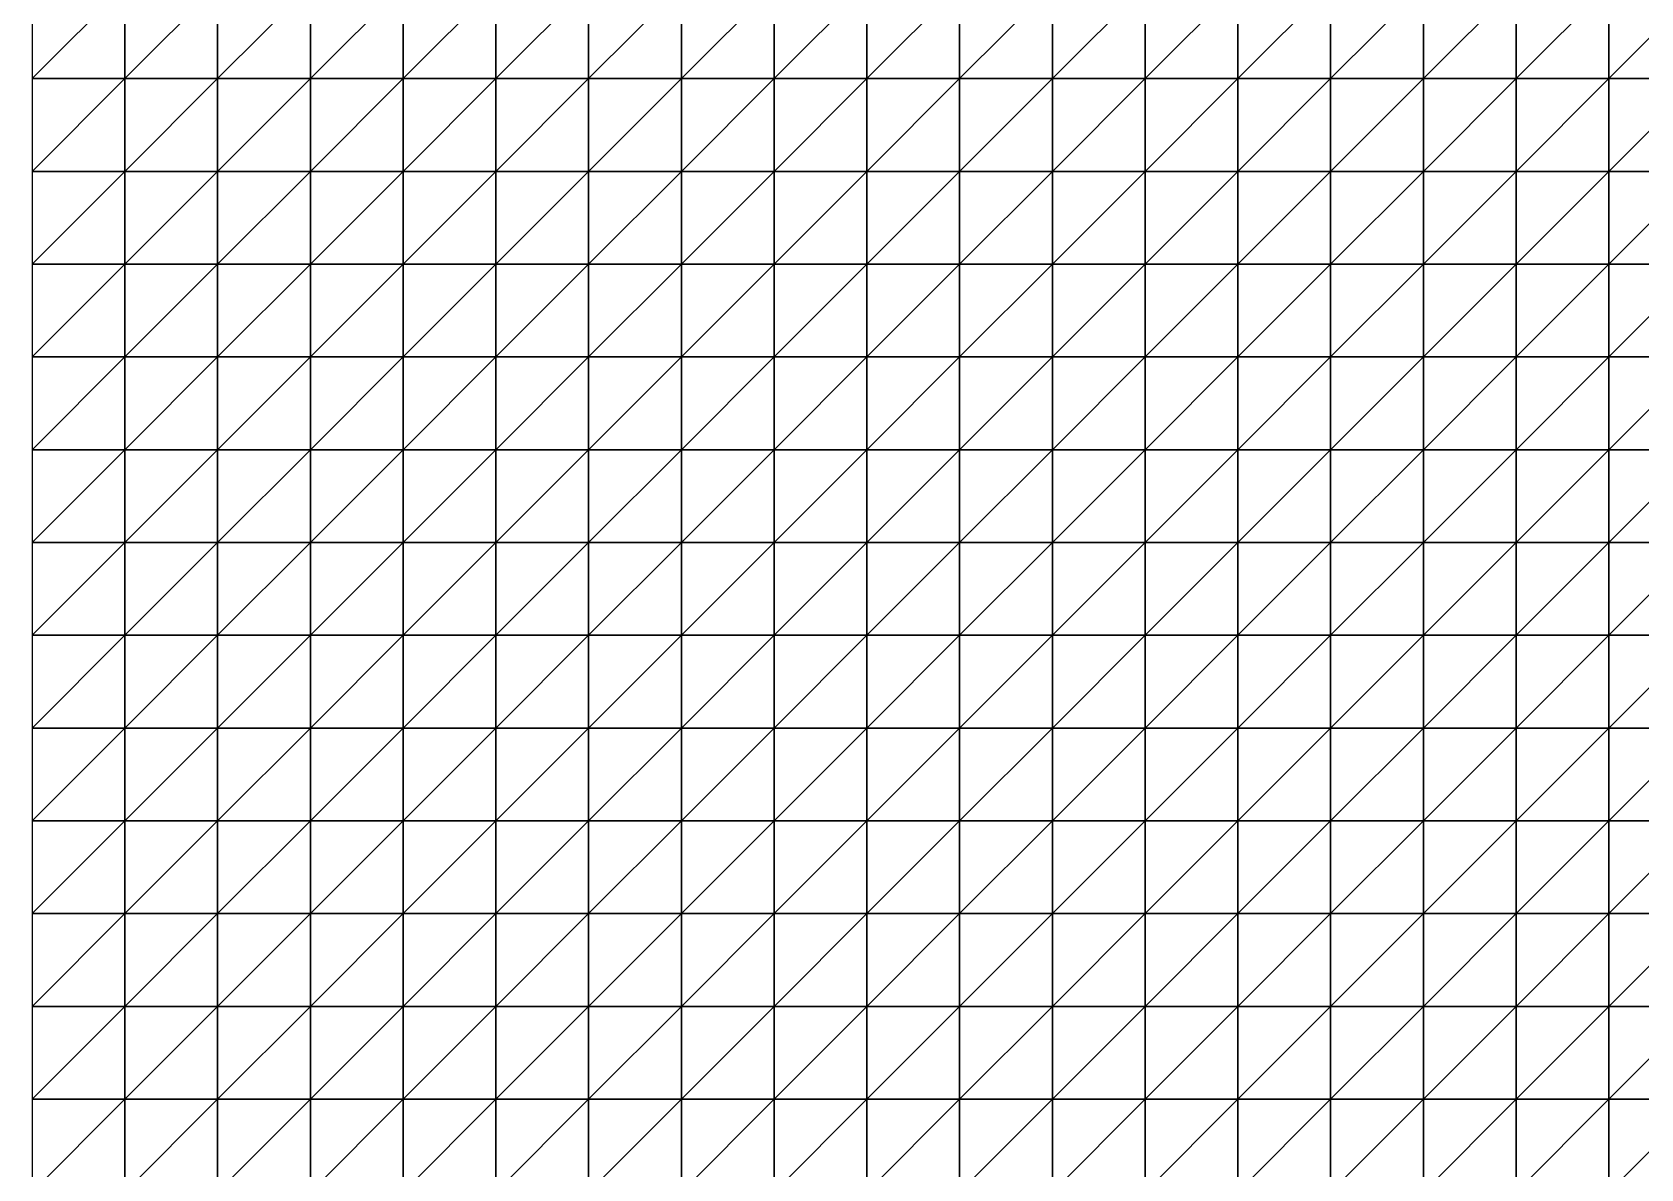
# Model space of a CAD drawing. Extents: x 504700 to 505400, y 9011750 to 9012250.
# Drawn here: x 504700 to 504873.5, y 9011872.5 to 9011995 of the extents above; entities that cross this region are included whole.
import ezdxf

# ---------------------------------------------------------------- set-up
doc = ezdxf.new("R2010")
doc.units = 0

msp = doc.modelspace()

# ---------------------------------------------------------------- linework, layer by layer
at = {"layer": 'PIT_FASE2'}
for points in [[(504700, 9011990, 313.93), (504710, 9011990, 314.38), (504710, 9012000, 314.2)], [(504700, 9011990, 313.93), (504710, 9012000, 314.2), (504700, 9012000, 313.74)], [(504710, 9011990, 314.38), (504720, 9011990, 314.96), (504720, 9012000, 314.77)], [(504710, 9011990, 314.38), (504720, 9012000, 314.77), (504710, 9012000, 314.2)], [(504720, 9011990, 314.96), (504730, 9011990, 315.59), (504730, 9012000, 315.41)], [(504720, 9011990, 314.96), (504730, 9012000, 315.41), (504720, 9012000, 314.77)], [(504730, 9011990, 315.59), (504740, 9011990, 316.29), (504740, 9012000, 316.11)], [(504730, 9011990, 315.59), (504740, 9012000, 316.11), (504730, 9012000, 315.41)], [(504740, 9011990, 316.29), (504750, 9011990, 317.02), (504750, 9012000, 316.83)], [(504740, 9011990, 316.29), (504750, 9012000, 316.83), (504740, 9012000, 316.11)], [(504750, 9011990, 317.02), (504760, 9011990, 317.75), (504760, 9012000, 317.56)], [(504750, 9011990, 317.02), (504760, 9012000, 317.56), (504750, 9012000, 316.83)], [(504760, 9011990, 317.75), (504770, 9011990, 318.46), (504770, 9012000, 318.28)], [(504760, 9011990, 317.75), (504770, 9012000, 318.28), (504760, 9012000, 317.56)], [(504770, 9011990, 318.46), (504780, 9011990, 319.12), (504780, 9012000, 318.94)], [(504770, 9011990, 318.46), (504780, 9012000, 318.94), (504770, 9012000, 318.28)], [(504780, 9011990, 319.12), (504790, 9011990, 319.74), (504790, 9012000, 319.55)], [(504780, 9011990, 319.12), (504790, 9012000, 319.55), (504780, 9012000, 318.94)], [(504790, 9011990, 319.74), (504800, 9011990, 320.26), (504800, 9012000, 320.08)], [(504790, 9011990, 319.74), (504800, 9012000, 320.08), (504790, 9012000, 319.55)], [(504800, 9011990, 320.26), (504810, 9011990, 320.72), (504810, 9012000, 320.53)], [(504800, 9011990, 320.26), (504810, 9012000, 320.53), (504800, 9012000, 320.08)], [(504810, 9011990, 320.72), (504820, 9011990, 320.22), (504820, 9012000, 320)], [(504810, 9011990, 320.72), (504820, 9012000, 320), (504810, 9012000, 320.53)], [(504820, 9011990, 320.22), (504830, 9011990, 310.23), (504830, 9012000, 310)], [(504820, 9011990, 320.22), (504830, 9012000, 310), (504820, 9012000, 320)], [(504830, 9011990, 310.23), (504840, 9011990, 300.24), (504840, 9012000, 300)], [(504830, 9011990, 310.23), (504840, 9012000, 300), (504830, 9012000, 310)], [(504840, 9011990, 300.24), (504850, 9011990, 290.25), (504850, 9012000, 290)], [(504840, 9011990, 300.24), (504850, 9012000, 290), (504840, 9012000, 300)], [(504850, 9011990, 290.25), (504860, 9011990, 280.26), (504860, 9012000, 280)], [(504850, 9011990, 290.25), (504860, 9012000, 280), (504850, 9012000, 290)], [(504860, 9011990, 280.26), (504870, 9011990, 270.28), (504870, 9012000, 270)], [(504860, 9011990, 280.26), (504870, 9012000, 270), (504860, 9012000, 280)], [(504870, 9011990, 270.28), (504880, 9011990, 260.29), (504880, 9012000, 260)], [(504870, 9011990, 270.28), (504880, 9012000, 260), (504870, 9012000, 270)], [(504700, 9011980, 314.13), (504710, 9011980, 314.59), (504710, 9011990, 314.38)], [(504700, 9011980, 314.13), (504710, 9011990, 314.38), (504700, 9011990, 313.93)], [(504710, 9011980, 314.59), (504720, 9011980, 315.16), (504720, 9011990, 314.96)], [(504710, 9011980, 314.59), (504720, 9011990, 314.96), (504710, 9011990, 314.38)], [(504720, 9011980, 315.16), (504730, 9011980, 315.8), (504730, 9011990, 315.59)], [(504720, 9011980, 315.16), (504730, 9011990, 315.59), (504720, 9011990, 314.96)], [(504730, 9011980, 315.8), (504740, 9011980, 316.5), (504740, 9011990, 316.29)], [(504730, 9011980, 315.8), (504740, 9011990, 316.29), (504730, 9011990, 315.59)], [(504740, 9011980, 316.5), (504750, 9011980, 317.23), (504750, 9011990, 317.02)], [(504740, 9011980, 316.5), (504750, 9011990, 317.02), (504740, 9011990, 316.29)], [(504750, 9011980, 317.23), (504760, 9011980, 317.96), (504760, 9011990, 317.75)], [(504750, 9011980, 317.23), (504760, 9011990, 317.75), (504750, 9011990, 317.02)], [(504760, 9011980, 317.96), (504770, 9011980, 318.67), (504770, 9011990, 318.46)], [(504760, 9011980, 317.96), (504770, 9011990, 318.46), (504760, 9011990, 317.75)], [(504770, 9011980, 318.67), (504780, 9011980, 319.33), (504780, 9011990, 319.12)], [(504770, 9011980, 318.67), (504780, 9011990, 319.12), (504770, 9011990, 318.46)], [(504780, 9011980, 319.33), (504790, 9011980, 319.94), (504790, 9011990, 319.74)], [(504780, 9011980, 319.33), (504790, 9011990, 319.74), (504780, 9011990, 319.12)], [(504790, 9011980, 319.94), (504800, 9011980, 320.47), (504800, 9011990, 320.26)], [(504790, 9011980, 319.94), (504800, 9011990, 320.26), (504790, 9011990, 319.74)], [(504800, 9011980, 320.47), (504810, 9011980, 320.92), (504810, 9011990, 320.72)], [(504800, 9011980, 320.47), (504810, 9011990, 320.72), (504800, 9011990, 320.26)], [(504810, 9011980, 320.92), (504820, 9011980, 320.87), (504820, 9011990, 320.22)], [(504810, 9011980, 320.92), (504820, 9011990, 320.22), (504810, 9011990, 320.72)], [(504820, 9011980, 320.87), (504830, 9011980, 310.91), (504830, 9011990, 310.23)], [(504820, 9011980, 320.87), (504830, 9011990, 310.23), (504820, 9011990, 320.22)], [(504830, 9011980, 310.91), (504840, 9011980, 300.95), (504840, 9011990, 300.24)], [(504830, 9011980, 310.91), (504840, 9011990, 300.24), (504830, 9011990, 310.23)], [(504840, 9011980, 300.95), (504850, 9011980, 291), (504850, 9011990, 290.25)], [(504840, 9011980, 300.95), (504850, 9011990, 290.25), (504840, 9011990, 300.24)], [(504850, 9011980, 291), (504860, 9011980, 281.05), (504860, 9011990, 280.26)], [(504850, 9011980, 291), (504860, 9011990, 280.26), (504850, 9011990, 290.25)], [(504860, 9011980, 281.05), (504870, 9011980, 271.11), (504870, 9011990, 270.28)], [(504860, 9011980, 281.05), (504870, 9011990, 270.28), (504860, 9011990, 280.26)], [(504870, 9011980, 271.11), (504880, 9011980, 261.17), (504880, 9011990, 260.29)], [(504870, 9011980, 271.11), (504880, 9011990, 260.29), (504870, 9011990, 270.28)], [(504700, 9011970, 314.35), (504710, 9011970, 314.81), (504710, 9011980, 314.59)], [(504700, 9011970, 314.35), (504710, 9011980, 314.59), (504700, 9011980, 314.13)], [(504710, 9011970, 314.81), (504720, 9011970, 315.38), (504720, 9011980, 315.16)], [(504710, 9011970, 314.81), (504720, 9011980, 315.16), (504710, 9011980, 314.59)], [(504720, 9011970, 315.38), (504730, 9011970, 316.02), (504730, 9011980, 315.8)], [(504720, 9011970, 315.38), (504730, 9011980, 315.8), (504720, 9011980, 315.16)], [(504730, 9011970, 316.02), (504740, 9011970, 316.72), (504740, 9011980, 316.5)], [(504730, 9011970, 316.02), (504740, 9011980, 316.5), (504730, 9011980, 315.8)], [(504740, 9011970, 316.72), (504750, 9011970, 317.45), (504750, 9011980, 317.23)], [(504740, 9011970, 316.72), (504750, 9011980, 317.23), (504740, 9011980, 316.5)], [(504750, 9011970, 317.45), (504760, 9011970, 318.18), (504760, 9011980, 317.96)], [(504750, 9011970, 317.45), (504760, 9011980, 317.96), (504750, 9011980, 317.23)], [(504760, 9011970, 318.18), (504770, 9011970, 318.89), (504770, 9011980, 318.67)], [(504760, 9011970, 318.18), (504770, 9011980, 318.67), (504760, 9011980, 317.96)], [(504770, 9011970, 318.89), (504780, 9011970, 319.55), (504780, 9011980, 319.33)], [(504770, 9011970, 318.89), (504780, 9011980, 319.33), (504770, 9011980, 318.67)], [(504780, 9011970, 319.55), (504790, 9011970, 320.16), (504790, 9011980, 319.94)], [(504780, 9011970, 319.55), (504790, 9011980, 319.94), (504780, 9011980, 319.33)], [(504790, 9011970, 320.16), (504800, 9011970, 320.69), (504800, 9011980, 320.47)], [(504790, 9011970, 320.16), (504800, 9011980, 320.47), (504790, 9011980, 319.94)], [(504800, 9011970, 320.69), (504810, 9011970, 321.14), (504810, 9011980, 320.92)], [(504800, 9011970, 320.69), (504810, 9011980, 320.92), (504800, 9011980, 320.47)], [(504810, 9011970, 321.14), (504820, 9011970, 321.49), (504820, 9011980, 320.87)], [(504810, 9011970, 321.14), (504820, 9011980, 320.87), (504810, 9011980, 320.92)], [(504820, 9011970, 321.49), (504830, 9011970, 312.04), (504830, 9011980, 310.91)], [(504820, 9011970, 321.49), (504830, 9011980, 310.91), (504820, 9011980, 320.87)], [(504830, 9011970, 312.04), (504840, 9011970, 302.13), (504840, 9011980, 300.95)], [(504830, 9011970, 312.04), (504840, 9011980, 300.95), (504830, 9011980, 310.91)], [(504840, 9011970, 302.13), (504850, 9011970, 292.24), (504850, 9011980, 291)], [(504840, 9011970, 302.13), (504850, 9011980, 291), (504840, 9011980, 300.95)], [(504850, 9011970, 292.24), (504860, 9011970, 282.35), (504860, 9011980, 281.05)], [(504850, 9011970, 292.24), (504860, 9011980, 281.05), (504850, 9011980, 291)], [(504860, 9011970, 282.35), (504870, 9011970, 272.48), (504870, 9011980, 271.11)], [(504860, 9011970, 282.35), (504870, 9011980, 271.11), (504860, 9011980, 281.05)], [(504870, 9011970, 272.48), (504880, 9011970, 262.63), (504880, 9011980, 261.17)], [(504870, 9011970, 272.48), (504880, 9011980, 261.17), (504870, 9011980, 271.11)], [(504700, 9011960, 314.59), (504710, 9011960, 315.04), (504710, 9011970, 314.81)], [(504700, 9011960, 314.59), (504710, 9011970, 314.81), (504700, 9011970, 314.35)], [(504710, 9011960, 315.04), (504720, 9011960, 315.62), (504720, 9011970, 315.38)], [(504710, 9011960, 315.04), (504720, 9011970, 315.38), (504710, 9011970, 314.81)], [(504720, 9011960, 315.62), (504730, 9011960, 316.26), (504730, 9011970, 316.02)], [(504720, 9011960, 315.62), (504730, 9011970, 316.02), (504720, 9011970, 315.38)], [(504730, 9011960, 316.26), (504740, 9011960, 316.96), (504740, 9011970, 316.72)], [(504730, 9011960, 316.26), (504740, 9011970, 316.72), (504730, 9011970, 316.02)], [(504740, 9011960, 316.96), (504750, 9011960, 317.68), (504750, 9011970, 317.45)], [(504740, 9011960, 316.96), (504750, 9011970, 317.45), (504740, 9011970, 316.72)], [(504750, 9011960, 317.68), (504760, 9011960, 318.42), (504760, 9011970, 318.18)], [(504750, 9011960, 317.68), (504760, 9011970, 318.18), (504750, 9011970, 317.45)], [(504760, 9011960, 318.42), (504770, 9011960, 319.13), (504770, 9011970, 318.89)], [(504760, 9011960, 318.42), (504770, 9011970, 318.89), (504760, 9011970, 318.18)], [(504770, 9011960, 319.13), (504780, 9011960, 319.79), (504780, 9011970, 319.55)], [(504770, 9011960, 319.13), (504780, 9011970, 319.55), (504770, 9011970, 318.89)], [(504780, 9011960, 319.79), (504790, 9011960, 320.4), (504790, 9011970, 320.16)], [(504780, 9011960, 319.79), (504790, 9011970, 320.16), (504780, 9011970, 319.55)], [(504790, 9011960, 320.4), (504800, 9011960, 320.92), (504800, 9011970, 320.69)], [(504790, 9011960, 320.4), (504800, 9011970, 320.69), (504790, 9011970, 320.16)], [(504800, 9011960, 320.92), (504810, 9011960, 321.37), (504810, 9011970, 321.14)], [(504800, 9011960, 320.92), (504810, 9011970, 321.14), (504800, 9011970, 320.69)], [(504810, 9011960, 321.37), (504820, 9011960, 321.73), (504820, 9011970, 321.49)], [(504810, 9011960, 321.37), (504820, 9011970, 321.49), (504810, 9011970, 321.14)], [(504820, 9011960, 321.73), (504830, 9011960, 313.61), (504830, 9011970, 312.04)], [(504820, 9011960, 321.73), (504830, 9011970, 312.04), (504820, 9011970, 321.49)], [(504830, 9011960, 313.61), (504840, 9011960, 303.78), (504840, 9011970, 302.13)], [(504830, 9011960, 313.61), (504840, 9011970, 302.13), (504830, 9011970, 312.04)], [(504840, 9011960, 303.78), (504850, 9011960, 293.96), (504850, 9011970, 292.24)], [(504840, 9011960, 303.78), (504850, 9011970, 292.24), (504840, 9011970, 302.13)], [(504850, 9011960, 293.96), (504860, 9011960, 284.17), (504860, 9011970, 282.35)], [(504850, 9011960, 293.96), (504860, 9011970, 282.35), (504850, 9011970, 292.24)], [(504860, 9011960, 284.17), (504870, 9011960, 274.39), (504870, 9011970, 272.48)], [(504860, 9011960, 284.17), (504870, 9011970, 272.48), (504860, 9011970, 282.35)], [(504870, 9011960, 274.39), (504880, 9011960, 264.64), (504880, 9011970, 262.63)], [(504870, 9011960, 274.39), (504880, 9011970, 262.63), (504870, 9011970, 272.48)], [(504700, 9011950, 314.84), (504710, 9011950, 315.3), (504710, 9011960, 315.04)], [(504700, 9011950, 314.84), (504710, 9011960, 315.04), (504700, 9011960, 314.59)], [(504710, 9011950, 315.3), (504720, 9011950, 315.87), (504720, 9011960, 315.62)], [(504710, 9011950, 315.3), (504720, 9011960, 315.62), (504710, 9011960, 315.04)], [(504720, 9011950, 315.87), (504730, 9011950, 316.51), (504730, 9011960, 316.26)], [(504720, 9011950, 315.87), (504730, 9011960, 316.26), (504720, 9011960, 315.62)], [(504730, 9011950, 316.51), (504740, 9011950, 317.21), (504740, 9011960, 316.96)], [(504730, 9011950, 316.51), (504740, 9011960, 316.96), (504730, 9011960, 316.26)], [(504740, 9011950, 317.21), (504750, 9011950, 317.94), (504750, 9011960, 317.68)], [(504740, 9011950, 317.21), (504750, 9011960, 317.68), (504740, 9011960, 316.96)], [(504750, 9011950, 317.94), (504760, 9011950, 318.67), (504760, 9011960, 318.42)], [(504750, 9011950, 317.94), (504760, 9011960, 318.42), (504750, 9011960, 317.68)], [(504760, 9011950, 318.67), (504770, 9011950, 319.38), (504770, 9011960, 319.13)], [(504760, 9011950, 318.67), (504770, 9011960, 319.13), (504760, 9011960, 318.42)], [(504770, 9011950, 319.38), (504780, 9011950, 320.04), (504780, 9011960, 319.79)], [(504770, 9011950, 319.38), (504780, 9011960, 319.79), (504770, 9011960, 319.13)], [(504780, 9011950, 320.04), (504790, 9011950, 320.65), (504790, 9011960, 320.4)], [(504780, 9011950, 320.04), (504790, 9011960, 320.4), (504780, 9011960, 319.79)], [(504790, 9011950, 320.65), (504800, 9011950, 321.17), (504800, 9011960, 320.92)], [(504790, 9011950, 320.65), (504800, 9011960, 320.92), (504790, 9011960, 320.4)], [(504800, 9011950, 321.17), (504810, 9011950, 321.62), (504810, 9011960, 321.37)], [(504800, 9011950, 321.17), (504810, 9011960, 321.37), (504800, 9011960, 320.92)], [(504810, 9011950, 321.62), (504820, 9011950, 321.97), (504820, 9011960, 321.73)], [(504810, 9011950, 321.62), (504820, 9011960, 321.73), (504810, 9011960, 321.37)], [(504820, 9011950, 321.97), (504830, 9011950, 315.61), (504830, 9011960, 313.61)], [(504820, 9011950, 321.97), (504830, 9011960, 313.61), (504820, 9011960, 321.73)], [(504830, 9011950, 315.61), (504840, 9011950, 305.87), (504840, 9011960, 303.78)], [(504830, 9011950, 315.61), (504840, 9011960, 303.78), (504830, 9011960, 313.61)], [(504840, 9011950, 305.87), (504850, 9011950, 296.15), (504850, 9011960, 293.96)], [(504840, 9011950, 305.87), (504850, 9011960, 293.96), (504840, 9011960, 303.78)], [(504850, 9011950, 296.15), (504860, 9011950, 286.47), (504860, 9011960, 284.17)], [(504850, 9011950, 296.15), (504860, 9011960, 284.17), (504850, 9011960, 293.96)], [(504860, 9011950, 286.47), (504870, 9011950, 276.81), (504870, 9011960, 274.39)], [(504860, 9011950, 286.47), (504870, 9011960, 274.39), (504860, 9011960, 284.17)], [(504870, 9011950, 276.81), (504880, 9011950, 267.2), (504880, 9011960, 264.64)], [(504870, 9011950, 276.81), (504880, 9011960, 264.64), (504870, 9011960, 274.39)], [(504700, 9011940, 315.1), (504710, 9011940, 315.56), (504710, 9011950, 315.3)], [(504700, 9011940, 315.1), (504710, 9011950, 315.3), (504700, 9011950, 314.84)], [(504710, 9011940, 315.56), (504720, 9011940, 316.14), (504720, 9011950, 315.87)], [(504710, 9011940, 315.56), (504720, 9011950, 315.87), (504710, 9011950, 315.3)], [(504720, 9011940, 316.14), (504730, 9011940, 316.78), (504730, 9011950, 316.51)], [(504720, 9011940, 316.14), (504730, 9011950, 316.51), (504720, 9011950, 315.87)], [(504730, 9011940, 316.78), (504740, 9011940, 317.48), (504740, 9011950, 317.21)], [(504730, 9011940, 316.78), (504740, 9011950, 317.21), (504730, 9011950, 316.51)], [(504740, 9011940, 317.48), (504750, 9011940, 318.21), (504750, 9011950, 317.94)], [(504740, 9011940, 317.48), (504750, 9011950, 317.94), (504740, 9011950, 317.21)], [(504750, 9011940, 318.21), (504760, 9011940, 318.94), (504760, 9011950, 318.67)], [(504750, 9011940, 318.21), (504760, 9011950, 318.67), (504750, 9011950, 317.94)], [(504760, 9011940, 318.94), (504770, 9011940, 319.65), (504770, 9011950, 319.38)], [(504760, 9011940, 318.94), (504770, 9011950, 319.38), (504760, 9011950, 318.67)], [(504770, 9011940, 319.65), (504780, 9011940, 320.31), (504780, 9011950, 320.04)], [(504770, 9011940, 319.65), (504780, 9011950, 320.04), (504770, 9011950, 319.38)], [(504780, 9011940, 320.31), (504790, 9011940, 320.92), (504790, 9011950, 320.65)], [(504780, 9011940, 320.31), (504790, 9011950, 320.65), (504780, 9011950, 320.04)], [(504790, 9011940, 320.92), (504800, 9011940, 321.44), (504800, 9011950, 321.17)], [(504790, 9011940, 320.92), (504800, 9011950, 321.17), (504790, 9011950, 320.65)], [(504800, 9011940, 321.44), (504810, 9011940, 321.89), (504810, 9011950, 321.62)], [(504800, 9011940, 321.44), (504810, 9011950, 321.62), (504800, 9011950, 321.17)], [(504810, 9011940, 321.89), (504820, 9011940, 322.24), (504820, 9011950, 321.97)], [(504810, 9011940, 321.89), (504820, 9011950, 321.97), (504810, 9011950, 321.62)], [(504820, 9011940, 322.24), (504830, 9011940, 318.04), (504830, 9011950, 315.61)], [(504820, 9011940, 322.24), (504830, 9011950, 315.61), (504820, 9011950, 321.97)], [(504830, 9011940, 318.04), (504840, 9011940, 308.4), (504840, 9011950, 305.87)], [(504830, 9011940, 318.04), (504840, 9011950, 305.87), (504830, 9011950, 315.61)], [(504840, 9011940, 308.4), (504850, 9011940, 298.81), (504850, 9011950, 296.15)], [(504840, 9011940, 308.4), (504850, 9011950, 296.15), (504840, 9011950, 305.87)], [(504850, 9011940, 298.81), (504860, 9011940, 289.25), (504860, 9011950, 286.47)], [(504850, 9011940, 298.81), (504860, 9011950, 286.47), (504850, 9011950, 296.15)], [(504860, 9011940, 289.25), (504870, 9011940, 279.74), (504870, 9011950, 276.81)], [(504860, 9011940, 289.25), (504870, 9011950, 276.81), (504860, 9011950, 286.47)], [(504870, 9011940, 279.74), (504880, 9011940, 270.28), (504880, 9011950, 267.2)], [(504870, 9011940, 279.74), (504880, 9011950, 267.2), (504870, 9011950, 276.81)], [(504700, 9011930, 315.38), (504710, 9011930, 315.85), (504710, 9011940, 315.56)], [(504700, 9011930, 315.38), (504710, 9011940, 315.56), (504700, 9011940, 315.1)], [(504710, 9011930, 315.85), (504720, 9011930, 316.42), (504720, 9011940, 316.14)], [(504710, 9011930, 315.85), (504720, 9011940, 316.14), (504710, 9011940, 315.56)], [(504720, 9011930, 316.42), (504730, 9011930, 317.07), (504730, 9011940, 316.78)], [(504720, 9011930, 316.42), (504730, 9011940, 316.78), (504720, 9011940, 316.14)], [(504730, 9011930, 317.07), (504740, 9011930, 317.77), (504740, 9011940, 317.48)], [(504730, 9011930, 317.07), (504740, 9011940, 317.48), (504730, 9011940, 316.78)], [(504740, 9011930, 317.77), (504750, 9011930, 318.5), (504750, 9011940, 318.21)], [(504740, 9011930, 317.77), (504750, 9011940, 318.21), (504740, 9011940, 317.48)], [(504750, 9011930, 318.5), (504760, 9011930, 319.22), (504760, 9011940, 318.94)], [(504750, 9011930, 318.5), (504760, 9011940, 318.94), (504750, 9011940, 318.21)], [(504760, 9011930, 319.22), (504770, 9011930, 319.93), (504770, 9011940, 319.65)], [(504760, 9011930, 319.22), (504770, 9011940, 319.65), (504760, 9011940, 318.94)], [(504770, 9011930, 319.93), (504780, 9011930, 320.59), (504780, 9011940, 320.31)], [(504770, 9011930, 319.93), (504780, 9011940, 320.31), (504770, 9011940, 319.65)], [(504780, 9011930, 320.59), (504790, 9011930, 321.2), (504790, 9011940, 320.92)], [(504780, 9011930, 320.59), (504790, 9011940, 320.92), (504780, 9011940, 320.31)], [(504790, 9011930, 321.2), (504800, 9011930, 321.71), (504800, 9011940, 321.44)], [(504790, 9011930, 321.2), (504800, 9011940, 321.44), (504790, 9011940, 320.92)], [(504800, 9011930, 321.71), (504810, 9011930, 322.16), (504810, 9011940, 321.89)], [(504800, 9011930, 321.71), (504810, 9011940, 321.89), (504800, 9011940, 321.44)], [(504810, 9011930, 322.16), (504820, 9011930, 322.51), (504820, 9011940, 322.24)], [(504810, 9011930, 322.16), (504820, 9011940, 322.24), (504810, 9011940, 321.89)], [(504820, 9011930, 322.51), (504830, 9011930, 320.87), (504830, 9011940, 318.04)], [(504820, 9011930, 322.51), (504830, 9011940, 318.04), (504820, 9011940, 322.24)], [(504830, 9011930, 320.87), (504840, 9011930, 311.36), (504840, 9011940, 308.4)], [(504830, 9011930, 320.87), (504840, 9011940, 308.4), (504830, 9011940, 318.04)], [(504840, 9011930, 311.36), (504850, 9011930, 301.9), (504850, 9011940, 298.81)], [(504840, 9011930, 311.36), (504850, 9011940, 298.81), (504840, 9011940, 308.4)], [(504850, 9011930, 301.9), (504860, 9011930, 292.49), (504860, 9011940, 289.25)], [(504850, 9011930, 301.9), (504860, 9011940, 289.25), (504850, 9011940, 298.81)], [(504860, 9011930, 292.49), (504870, 9011930, 283.13), (504870, 9011940, 279.74)], [(504860, 9011930, 292.49), (504870, 9011940, 279.74), (504860, 9011940, 289.25)], [(504870, 9011930, 283.13), (504880, 9011930, 273.85), (504880, 9011940, 270.28)], [(504870, 9011930, 283.13), (504880, 9011940, 270.28), (504870, 9011940, 279.74)], [(504700, 9011920, 315.68), (504710, 9011920, 316.14), (504710, 9011930, 315.85)], [(504700, 9011920, 315.68), (504710, 9011930, 315.85), (504700, 9011930, 315.38)], [(504710, 9011920, 316.14), (504720, 9011920, 316.72), (504720, 9011930, 316.42)], [(504710, 9011920, 316.14), (504720, 9011930, 316.42), (504710, 9011930, 315.85)], [(504720, 9011920, 316.72), (504730, 9011920, 317.37), (504730, 9011930, 317.07)], [(504720, 9011920, 316.72), (504730, 9011930, 317.07), (504720, 9011930, 316.42)], [(504730, 9011920, 317.37), (504740, 9011920, 318.07), (504740, 9011930, 317.77)], [(504730, 9011920, 317.37), (504740, 9011930, 317.77), (504730, 9011930, 317.07)], [(504740, 9011920, 318.07), (504750, 9011920, 318.8), (504750, 9011930, 318.5)], [(504740, 9011920, 318.07), (504750, 9011930, 318.5), (504740, 9011930, 317.77)], [(504750, 9011920, 318.8), (504760, 9011920, 319.53), (504760, 9011930, 319.22)], [(504750, 9011920, 318.8), (504760, 9011930, 319.22), (504750, 9011930, 318.5)], [(504760, 9011920, 319.53), (504770, 9011920, 320.24), (504770, 9011930, 319.93)], [(504760, 9011920, 319.53), (504770, 9011930, 319.93), (504760, 9011930, 319.22)], [(504770, 9011920, 320.24), (504780, 9011920, 320.89), (504780, 9011930, 320.59)], [(504770, 9011920, 320.24), (504780, 9011930, 320.59), (504770, 9011930, 319.93)], [(504780, 9011920, 320.89), (504790, 9011920, 321.5), (504790, 9011930, 321.2)], [(504780, 9011920, 320.89), (504790, 9011930, 321.2), (504780, 9011930, 320.59)], [(504790, 9011920, 321.5), (504800, 9011920, 322.01), (504800, 9011930, 321.71)], [(504790, 9011920, 321.5), (504800, 9011930, 321.71), (504790, 9011930, 321.2)], [(504800, 9011920, 322.01), (504810, 9011920, 322.46), (504810, 9011930, 322.16)], [(504800, 9011920, 322.01), (504810, 9011930, 322.16), (504800, 9011930, 321.71)], [(504810, 9011920, 322.46), (504820, 9011920, 322.8), (504820, 9011930, 322.51)], [(504810, 9011920, 322.46), (504820, 9011930, 322.51), (504810, 9011930, 322.16)], [(504820, 9011920, 322.8), (504830, 9011920, 323.08), (504830, 9011930, 320.87)], [(504820, 9011920, 322.8), (504830, 9011930, 320.87), (504820, 9011930, 322.51)], [(504830, 9011920, 323.08), (504840, 9011920, 314.72), (504840, 9011930, 311.36)], [(504830, 9011920, 323.08), (504840, 9011930, 311.36), (504830, 9011930, 320.87)], [(504840, 9011920, 314.72), (504850, 9011920, 305.41), (504850, 9011930, 301.9)], [(504840, 9011920, 314.72), (504850, 9011930, 301.9), (504840, 9011930, 311.36)], [(504850, 9011920, 305.41), (504860, 9011920, 296.15), (504860, 9011930, 292.49)], [(504850, 9011920, 305.41), (504860, 9011930, 292.49), (504850, 9011930, 301.9)], [(504860, 9011920, 296.15), (504870, 9011920, 286.98), (504870, 9011930, 283.13)], [(504860, 9011920, 296.15), (504870, 9011930, 283.13), (504860, 9011930, 292.49)], [(504870, 9011920, 286.98), (504880, 9011920, 277.88), (504880, 9011930, 273.85)], [(504870, 9011920, 286.98), (504880, 9011930, 273.85), (504870, 9011930, 283.13)], [(504700, 9011910, 315.99), (504710, 9011910, 316.46), (504710, 9011920, 316.14)], [(504700, 9011910, 315.99), (504710, 9011920, 316.14), (504700, 9011920, 315.68)], [(504710, 9011910, 316.46), (504720, 9011910, 317.04), (504720, 9011920, 316.72)], [(504710, 9011910, 316.46), (504720, 9011920, 316.72), (504710, 9011920, 316.14)], [(504720, 9011910, 317.04), (504730, 9011910, 317.68), (504730, 9011920, 317.37)], [(504720, 9011910, 317.04), (504730, 9011920, 317.37), (504720, 9011920, 316.72)], [(504730, 9011910, 317.68), (504740, 9011910, 318.39), (504740, 9011920, 318.07)], [(504730, 9011910, 317.68), (504740, 9011920, 318.07), (504730, 9011920, 317.37)], [(504740, 9011910, 318.39), (504750, 9011910, 319.11), (504750, 9011920, 318.8)], [(504740, 9011910, 318.39), (504750, 9011920, 318.8), (504740, 9011920, 318.07)], [(504750, 9011910, 319.11), (504760, 9011910, 319.84), (504760, 9011920, 319.53)], [(504750, 9011910, 319.11), (504760, 9011920, 319.53), (504750, 9011920, 318.8)], [(504760, 9011910, 319.84), (504770, 9011910, 320.55), (504770, 9011920, 320.24)], [(504760, 9011910, 319.84), (504770, 9011920, 320.24), (504760, 9011920, 319.53)], [(504770, 9011910, 320.55), (504780, 9011910, 321.21), (504780, 9011920, 320.89)], [(504770, 9011910, 320.55), (504780, 9011920, 320.89), (504770, 9011920, 320.24)], [(504780, 9011910, 321.21), (504790, 9011910, 321.81), (504790, 9011920, 321.5)], [(504780, 9011910, 321.21), (504790, 9011920, 321.5), (504780, 9011920, 320.89)], [(504790, 9011910, 321.81), (504800, 9011910, 322.32), (504800, 9011920, 322.01)], [(504790, 9011910, 321.81), (504800, 9011920, 322.01), (504790, 9011920, 321.5)], [(504800, 9011910, 322.32), (504810, 9011910, 322.76), (504810, 9011920, 322.46)], [(504800, 9011910, 322.32), (504810, 9011920, 322.46), (504800, 9011920, 322.01)], [(504810, 9011910, 322.76), (504820, 9011910, 323.1), (504820, 9011920, 322.8)], [(504810, 9011910, 322.76), (504820, 9011920, 322.8), (504810, 9011920, 322.46)], [(504820, 9011910, 323.1), (504830, 9011910, 323.37), (504830, 9011920, 323.08)], [(504820, 9011910, 323.1), (504830, 9011920, 323.08), (504820, 9011920, 322.8)], [(504830, 9011910, 323.37), (504840, 9011910, 318.47), (504840, 9011920, 314.72)], [(504830, 9011910, 323.37), (504840, 9011920, 314.72), (504830, 9011920, 323.08)], [(504840, 9011910, 318.47), (504850, 9011910, 309.32), (504850, 9011920, 305.41)], [(504840, 9011910, 318.47), (504850, 9011920, 305.41), (504840, 9011920, 314.72)], [(504850, 9011910, 309.32), (504860, 9011910, 300.24), (504860, 9011920, 296.15)], [(504850, 9011910, 309.32), (504860, 9011920, 296.15), (504850, 9011920, 305.41)], [(504860, 9011910, 300.24), (504870, 9011910, 291.25), (504870, 9011920, 286.98)], [(504860, 9011910, 300.24), (504870, 9011920, 286.98), (504860, 9011920, 296.15)], [(504870, 9011910, 291.25), (504880, 9011910, 282.35), (504880, 9011920, 277.88)], [(504870, 9011910, 291.25), (504880, 9011920, 277.88), (504870, 9011920, 286.98)], [(504700, 9011900, 316.31), (504710, 9011900, 316.78), (504710, 9011910, 316.46)], [(504700, 9011900, 316.31), (504710, 9011910, 316.46), (504700, 9011910, 315.99)], [(504710, 9011900, 316.78), (504720, 9011900, 317.37), (504720, 9011910, 317.04)], [(504710, 9011900, 316.78), (504720, 9011910, 317.04), (504710, 9011910, 316.46)], [(504720, 9011900, 317.37), (504730, 9011900, 318.01), (504730, 9011910, 317.68)], [(504720, 9011900, 317.37), (504730, 9011910, 317.68), (504720, 9011910, 317.04)], [(504730, 9011900, 318.01), (504740, 9011900, 318.72), (504740, 9011910, 318.39)], [(504730, 9011900, 318.01), (504740, 9011910, 318.39), (504730, 9011910, 317.68)], [(504740, 9011900, 318.72), (504750, 9011900, 319.45), (504750, 9011910, 319.11)], [(504740, 9011900, 318.72), (504750, 9011910, 319.11), (504740, 9011910, 318.39)], [(504750, 9011900, 319.45), (504760, 9011900, 320.17), (504760, 9011910, 319.84)], [(504750, 9011900, 319.45), (504760, 9011910, 319.84), (504750, 9011910, 319.11)], [(504760, 9011900, 320.17), (504770, 9011900, 320.88), (504770, 9011910, 320.55)], [(504760, 9011900, 320.17), (504770, 9011910, 320.55), (504760, 9011910, 319.84)], [(504770, 9011900, 320.88), (504780, 9011900, 321.54), (504780, 9011910, 321.21)], [(504770, 9011900, 320.88), (504780, 9011910, 321.21), (504770, 9011910, 320.55)], [(504780, 9011900, 321.54), (504790, 9011900, 322.14), (504790, 9011910, 321.81)], [(504780, 9011900, 321.54), (504790, 9011910, 321.81), (504780, 9011910, 321.21)], [(504790, 9011900, 322.14), (504800, 9011900, 322.65), (504800, 9011910, 322.32)], [(504790, 9011900, 322.14), (504800, 9011910, 322.32), (504790, 9011910, 321.81)], [(504800, 9011900, 322.65), (504810, 9011900, 323.08), (504810, 9011910, 322.76)], [(504800, 9011900, 322.65), (504810, 9011910, 322.76), (504800, 9011910, 322.32)], [(504810, 9011900, 323.08), (504820, 9011900, 323.42), (504820, 9011910, 323.1)], [(504810, 9011900, 323.08), (504820, 9011910, 323.1), (504810, 9011910, 322.76)], [(504820, 9011900, 323.42), (504830, 9011900, 323.69), (504830, 9011910, 323.37)], [(504820, 9011900, 323.42), (504830, 9011910, 323.37), (504820, 9011910, 323.1)], [(504830, 9011900, 323.69), (504840, 9011900, 322.59), (504840, 9011910, 318.47)], [(504830, 9011900, 323.69), (504840, 9011910, 318.47), (504830, 9011910, 323.37)], [(504840, 9011900, 322.59), (504850, 9011900, 313.61), (504850, 9011910, 309.32)], [(504840, 9011900, 322.59), (504850, 9011910, 309.32), (504840, 9011910, 318.47)], [(504850, 9011900, 313.61), (504860, 9011900, 304.71), (504860, 9011910, 300.24)], [(504850, 9011900, 313.61), (504860, 9011910, 300.24), (504850, 9011910, 309.32)], [(504860, 9011900, 304.71), (504870, 9011900, 295.91), (504870, 9011910, 291.25)], [(504860, 9011900, 304.71), (504870, 9011910, 291.25), (504860, 9011910, 300.24)], [(504870, 9011900, 295.91), (504880, 9011900, 287.23), (504880, 9011910, 282.35)], [(504870, 9011900, 295.91), (504880, 9011910, 282.35), (504870, 9011910, 291.25)], [(504700, 9011890, 316.65), (504710, 9011890, 317.13), (504710, 9011900, 316.78)], [(504700, 9011890, 316.65), (504710, 9011900, 316.78), (504700, 9011900, 316.31)], [(504710, 9011890, 317.13), (504720, 9011890, 317.71), (504720, 9011900, 317.37)], [(504710, 9011890, 317.13), (504720, 9011900, 317.37), (504710, 9011900, 316.78)], [(504720, 9011890, 317.71), (504730, 9011890, 318.36), (504730, 9011900, 318.01)], [(504720, 9011890, 317.71), (504730, 9011900, 318.01), (504720, 9011900, 317.37)], [(504730, 9011890, 318.36), (504740, 9011890, 319.06), (504740, 9011900, 318.72)], [(504730, 9011890, 318.36), (504740, 9011900, 318.72), (504730, 9011900, 318.01)], [(504740, 9011890, 319.06), (504750, 9011890, 319.79), (504750, 9011900, 319.45)], [(504740, 9011890, 319.06), (504750, 9011900, 319.45), (504740, 9011900, 318.72)], [(504750, 9011890, 319.79), (504760, 9011890, 320.52), (504760, 9011900, 320.17)], [(504750, 9011890, 319.79), (504760, 9011900, 320.17), (504750, 9011900, 319.45)], [(504760, 9011890, 320.52), (504770, 9011890, 321.22), (504770, 9011900, 320.88)], [(504760, 9011890, 320.52), (504770, 9011900, 320.88), (504760, 9011900, 320.17)], [(504770, 9011890, 321.22), (504780, 9011890, 321.88), (504780, 9011900, 321.54)], [(504770, 9011890, 321.22), (504780, 9011900, 321.54), (504770, 9011900, 320.88)], [(504780, 9011890, 321.88), (504790, 9011890, 322.48), (504790, 9011900, 322.14)], [(504780, 9011890, 321.88), (504790, 9011900, 322.14), (504780, 9011900, 321.54)], [(504790, 9011890, 322.48), (504800, 9011890, 322.98), (504800, 9011900, 322.65)], [(504790, 9011890, 322.48), (504800, 9011900, 322.65), (504790, 9011900, 322.14)], [(504800, 9011890, 322.98), (504810, 9011890, 323.42), (504810, 9011900, 323.08)], [(504800, 9011890, 322.98), (504810, 9011900, 323.08), (504800, 9011900, 322.65)], [(504810, 9011890, 323.42), (504820, 9011890, 323.75), (504820, 9011900, 323.42)], [(504810, 9011890, 323.42), (504820, 9011900, 323.42), (504810, 9011900, 323.08)], [(504820, 9011890, 323.75), (504830, 9011890, 324.01), (504830, 9011900, 323.69)], [(504820, 9011890, 323.75), (504830, 9011900, 323.69), (504820, 9011900, 323.42)], [(504830, 9011890, 324.01), (504840, 9011890, 324.19), (504840, 9011900, 322.59)], [(504830, 9011890, 324.01), (504840, 9011900, 322.59), (504830, 9011900, 323.69)], [(504840, 9011890, 324.19), (504850, 9011890, 318.25), (504850, 9011900, 313.61)], [(504840, 9011890, 324.19), (504850, 9011900, 313.61), (504840, 9011900, 322.59)], [(504850, 9011890, 318.25), (504860, 9011890, 309.55), (504860, 9011900, 304.71)], [(504850, 9011890, 318.25), (504860, 9011900, 304.71), (504850, 9011900, 313.61)], [(504860, 9011890, 309.55), (504870, 9011890, 300.95), (504870, 9011900, 295.91)], [(504860, 9011890, 309.55), (504870, 9011900, 295.91), (504860, 9011900, 304.71)], [(504870, 9011890, 300.95), (504880, 9011890, 292.49), (504880, 9011900, 287.23)], [(504870, 9011890, 300.95), (504880, 9011900, 287.23), (504870, 9011900, 295.91)], [(504700, 9011880, 317), (504710, 9011880, 317.48), (504710, 9011890, 317.13)], [(504700, 9011880, 317), (504710, 9011890, 317.13), (504700, 9011890, 316.65)], [(504710, 9011880, 317.48), (504720, 9011880, 318.07), (504720, 9011890, 317.71)], [(504710, 9011880, 317.48), (504720, 9011890, 317.71), (504710, 9011890, 317.13)], [(504720, 9011880, 318.07), (504730, 9011880, 318.71), (504730, 9011890, 318.36)], [(504720, 9011880, 318.07), (504730, 9011890, 318.36), (504720, 9011890, 317.71)], [(504730, 9011880, 318.71), (504740, 9011880, 319.42), (504740, 9011890, 319.06)], [(504730, 9011880, 318.71), (504740, 9011890, 319.06), (504730, 9011890, 318.36)], [(504740, 9011880, 319.42), (504750, 9011880, 320.15), (504750, 9011890, 319.79)], [(504740, 9011880, 319.42), (504750, 9011890, 319.79), (504740, 9011890, 319.06)], [(504750, 9011880, 320.15), (504760, 9011880, 320.88), (504760, 9011890, 320.52)], [(504750, 9011880, 320.15), (504760, 9011890, 320.52), (504750, 9011890, 319.79)], [(504760, 9011880, 320.88), (504770, 9011880, 321.58), (504770, 9011890, 321.22)], [(504760, 9011880, 320.88), (504770, 9011890, 321.22), (504760, 9011890, 320.52)], [(504770, 9011880, 321.58), (504780, 9011880, 322.23), (504780, 9011890, 321.88)], [(504770, 9011880, 321.58), (504780, 9011890, 321.88), (504770, 9011890, 321.22)], [(504780, 9011880, 322.23), (504790, 9011880, 322.83), (504790, 9011890, 322.48)], [(504780, 9011880, 322.23), (504790, 9011890, 322.48), (504780, 9011890, 321.88)], [(504790, 9011880, 322.83), (504800, 9011880, 323.33), (504800, 9011890, 322.98)], [(504790, 9011880, 322.83), (504800, 9011890, 322.98), (504790, 9011890, 322.48)], [(504800, 9011880, 323.33), (504810, 9011880, 323.76), (504810, 9011890, 323.42)], [(504800, 9011880, 323.33), (504810, 9011890, 323.42), (504800, 9011890, 322.98)], [(504810, 9011880, 323.76), (504820, 9011880, 324.09), (504820, 9011890, 323.75)], [(504810, 9011880, 323.76), (504820, 9011890, 323.75), (504810, 9011890, 323.42)], [(504820, 9011880, 324.09), (504830, 9011880, 324.35), (504830, 9011890, 324.01)], [(504820, 9011880, 324.09), (504830, 9011890, 324.01), (504820, 9011890, 323.75)], [(504830, 9011880, 324.35), (504840, 9011880, 324.52), (504840, 9011890, 324.19)], [(504830, 9011880, 324.35), (504840, 9011890, 324.19), (504830, 9011890, 324.01)], [(504840, 9011880, 324.52), (504850, 9011880, 323.24), (504850, 9011890, 318.25)], [(504840, 9011880, 324.52), (504850, 9011890, 318.25), (504840, 9011890, 324.19)], [(504850, 9011880, 323.24), (504860, 9011880, 314.72), (504860, 9011890, 309.55)], [(504850, 9011880, 323.24), (504860, 9011890, 309.55), (504850, 9011890, 318.25)], [(504860, 9011880, 314.72), (504870, 9011880, 306.33), (504870, 9011890, 300.95)], [(504860, 9011880, 314.72), (504870, 9011890, 300.95), (504860, 9011890, 309.55)], [(504870, 9011880, 306.33), (504880, 9011880, 298.09), (504880, 9011890, 292.49)], [(504870, 9011880, 306.33), (504880, 9011890, 292.49), (504870, 9011890, 300.95)], [(504700, 9011870, 317.37), (504710, 9011870, 317.85), (504710, 9011880, 317.48)], [(504700, 9011870, 317.37), (504710, 9011880, 317.48), (504700, 9011880, 317)], [(504710, 9011870, 317.85), (504720, 9011870, 318.44), (504720, 9011880, 318.07)], [(504710, 9011870, 317.85), (504720, 9011880, 318.07), (504710, 9011880, 317.48)], [(504720, 9011870, 318.44), (504730, 9011870, 319.09), (504730, 9011880, 318.71)], [(504720, 9011870, 318.44), (504730, 9011880, 318.71), (504720, 9011880, 318.07)], [(504730, 9011870, 319.09), (504740, 9011870, 319.79), (504740, 9011880, 319.42)], [(504730, 9011870, 319.09), (504740, 9011880, 319.42), (504730, 9011880, 318.71)], [(504740, 9011870, 319.79), (504750, 9011870, 320.52), (504750, 9011880, 320.15)], [(504740, 9011870, 319.79), (504750, 9011880, 320.15), (504740, 9011880, 319.42)], [(504750, 9011870, 320.52), (504760, 9011870, 321.25), (504760, 9011880, 320.88)], [(504750, 9011870, 320.52), (504760, 9011880, 320.88), (504750, 9011880, 320.15)], [(504760, 9011870, 321.25), (504770, 9011870, 321.95), (504770, 9011880, 321.58)], [(504760, 9011870, 321.25), (504770, 9011880, 321.58), (504760, 9011880, 320.88)], [(504770, 9011870, 321.95), (504780, 9011870, 322.6), (504780, 9011880, 322.23)], [(504770, 9011870, 321.95), (504780, 9011880, 322.23), (504770, 9011880, 321.58)], [(504780, 9011870, 322.6), (504790, 9011870, 323.2), (504790, 9011880, 322.83)], [(504780, 9011870, 322.6), (504790, 9011880, 322.83), (504780, 9011880, 322.23)], [(504790, 9011870, 323.2), (504800, 9011870, 323.69), (504800, 9011880, 323.33)], [(504790, 9011870, 323.2), (504800, 9011880, 323.33), (504790, 9011880, 322.83)], [(504800, 9011870, 323.69), (504810, 9011870, 324.12), (504810, 9011880, 323.76)], [(504800, 9011870, 323.69), (504810, 9011880, 323.76), (504800, 9011880, 323.33)], [(504810, 9011870, 324.12), (504820, 9011870, 324.44), (504820, 9011880, 324.09)], [(504810, 9011870, 324.12), (504820, 9011880, 324.09), (504810, 9011880, 323.76)], [(504820, 9011870, 324.44), (504830, 9011870, 324.7), (504830, 9011880, 324.35)], [(504820, 9011870, 324.44), (504830, 9011880, 324.35), (504820, 9011880, 324.09)], [(504830, 9011870, 324.7), (504840, 9011870, 324.86), (504840, 9011880, 324.52)], [(504830, 9011870, 324.7), (504840, 9011880, 324.52), (504830, 9011880, 324.35)], [(504840, 9011870, 324.86), (504850, 9011870, 324.98), (504850, 9011880, 323.24)], [(504840, 9011870, 324.86), (504850, 9011880, 323.24), (504840, 9011880, 324.52)], [(504850, 9011870, 324.98), (504860, 9011870, 320.22), (504860, 9011880, 314.72)], [(504850, 9011870, 324.98), (504860, 9011880, 314.72), (504850, 9011880, 323.24)], [(504860, 9011870, 320.22), (504870, 9011870, 312.04), (504870, 9011880, 306.33)], [(504860, 9011870, 320.22), (504870, 9011880, 306.33), (504860, 9011880, 314.72)], [(504870, 9011870, 312.04), (504880, 9011870, 304.01), (504880, 9011880, 298.09)], [(504870, 9011870, 312.04), (504880, 9011880, 298.09), (504870, 9011880, 306.33)]]:
    msp.add_3dface(points, dxfattribs=at)

doc.saveas('drawing.dxf')
